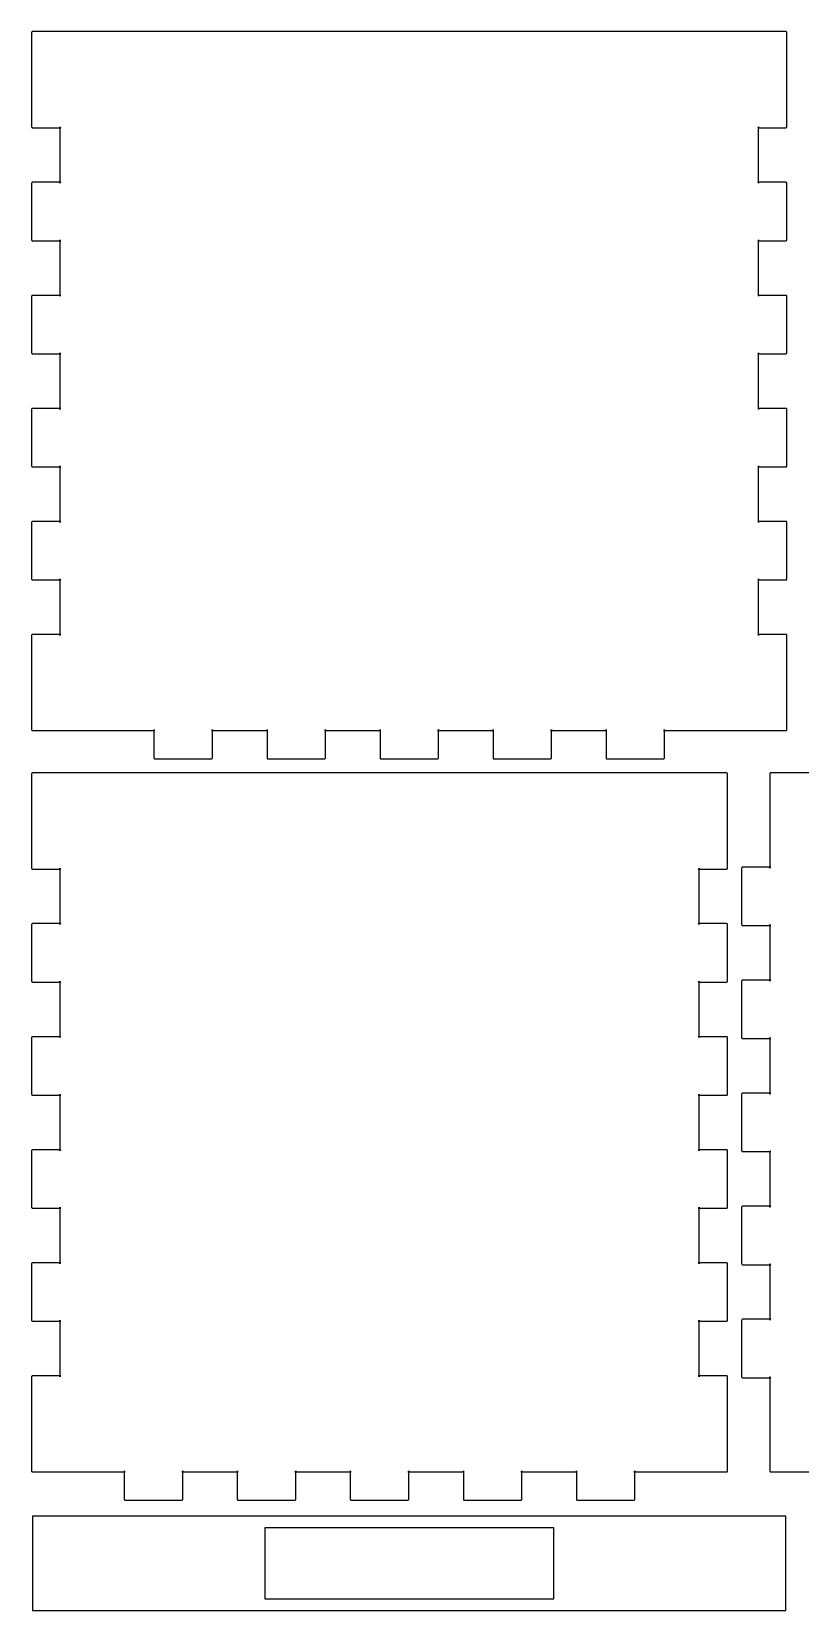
# Model space of a CAD drawing. Extents: x 1 to 406, y -9689 to -9382.
# Drawn here: x 0.7 to 82.4, y -9689.1 to -9521.5 of the extents above; entities that cross this region are included whole.
import ezdxf

# ---------------------------------------------------------------- set-up
doc = ezdxf.new("R2010")
doc.units = 0
doc.layers.get('0').update_dxf_attribs({"linetype": 'CONTINUOUS'})

msp = doc.modelspace()

# ---------------------------------------------------------------- linework, layer by layer
at = {"color": 7}
for points in [[(0.749999, -9521.6484), (0.749999, -9521.6484), (0.749999, -9531.6484)], [(80.851562, -9521.5469), (77.851562, -9521.5469), (3.851562, -9521.5469), (0.851562, -9521.5469)], [(80.953124, -9531.6484), (80.953124, -9521.6484)], [(0.851562, -9531.75), (3.851562, -9531.75)], [(3.749999, -9531.6484), (3.749999, -9537.6484)], [(77.851562, -9531.75), (80.851562, -9531.75)], [(77.953124, -9537.6484), (77.953124, -9531.6484)], [(0.749999, -9537.6484), (0.749999, -9543.6484)], [(3.851562, -9537.5469), (0.851562, -9537.5469)], [(80.851562, -9537.5469), (77.851562, -9537.5469)], [(80.953124, -9543.6484), (80.953124, -9537.6484)], [(0.851562, -9543.75), (3.851562, -9543.75)], [(3.749999, -9543.6484), (3.749999, -9549.6484)], [(77.851562, -9543.75), (80.851562, -9543.75)], [(77.953124, -9549.6484), (77.953124, -9543.6484)], [(0.749999, -9549.6484), (0.749999, -9555.6484)], [(3.851562, -9549.5469), (0.851562, -9549.5469)], [(80.851562, -9549.5469), (77.851562, -9549.5469)], [(80.953124, -9555.6484), (80.953124, -9549.6484)], [(0.851562, -9555.75), (3.851562, -9555.75)], [(3.749999, -9555.6484), (3.749999, -9561.6484)], [(77.851562, -9555.75), (80.851562, -9555.75)], [(77.953124, -9561.6484), (77.953124, -9555.6484)], [(0.749999, -9561.6484), (0.749999, -9567.6484)], [(3.851562, -9561.5469), (0.851562, -9561.5469)], [(80.851562, -9561.5469), (77.851562, -9561.5469)], [(80.953124, -9567.6484), (80.953124, -9561.6484)], [(0.851562, -9567.75), (3.851562, -9567.75)], [(3.749999, -9567.6484), (3.749999, -9573.6484)], [(77.851562, -9567.75), (80.851562, -9567.75)], [(77.953124, -9573.6484), (77.953124, -9567.6484)], [(0.749999, -9573.6484), (0.749999, -9579.6484)], [(3.851562, -9573.5469), (0.851562, -9573.5469)], [(80.851562, -9573.5469), (77.851562, -9573.5469)], [(80.953124, -9579.6484), (80.953124, -9573.6484)], [(0.851562, -9579.75), (3.851562, -9579.75)], [(3.749999, -9579.6484), (3.749999, -9585.6484)], [(77.851562, -9579.75), (80.851562, -9579.75)], [(77.953124, -9585.6484), (77.953124, -9579.6484)], [(0.749999, -9585.6484), (0.75, -9595.6484)], [(3.851562, -9585.5469), (0.851562, -9585.5469)], [(80.851562, -9585.5469), (77.851562, -9585.5469)], [(80.953124, -9595.6484), (80.953124, -9595.6484), (80.953124, -9585.6484)], [(0.851562, -9595.75), (3.851562, -9595.75)], [(3.851562, -9595.75), (13.851562, -9595.75)], [(13.75, -9595.6484), (13.75, -9598.6484)], [(19.851562, -9595.75), (25.851562, -9595.75)], [(19.953124, -9598.6484), (19.953124, -9595.6484)], [(25.75, -9595.6484), (25.75, -9598.6484)], [(31.851562, -9595.75), (37.851562, -9595.75)], [(31.953124, -9598.6484), (31.953124, -9595.6484)], [(37.75, -9595.6484), (37.75, -9598.6484)], [(43.851562, -9595.75), (49.851562, -9595.75)], [(43.953125, -9598.6484), (43.953124, -9595.6484)], [(49.75, -9595.6484), (49.75, -9598.6484)], [(55.851562, -9595.75), (61.851562, -9595.75)], [(55.953125, -9598.6484), (55.953124, -9595.6484)], [(61.75, -9595.6484), (61.75, -9598.6484)], [(67.851562, -9595.75), (77.851562, -9595.75), (80.851562, -9595.75)], [(67.953124, -9598.6484), (67.953124, -9595.6484)], [(13.851562, -9598.75), (19.851562, -9598.75)], [(25.851562, -9598.75), (31.851562, -9598.75)], [(37.851562, -9598.75), (43.851562, -9598.75)], [(49.851562, -9598.75), (55.851562, -9598.75)], [(61.851562, -9598.75), (67.851562, -9598.75)], [(0.749999, -9600.3476), (0.749999, -9600.3476), (0.749999, -9610.3476)], [(74.550781, -9600.2461), (71.550781, -9600.2461), (3.851562, -9600.2461), (0.851562, -9600.2461)], [(74.652343, -9610.3476), (74.652343, -9600.3476)], [(79.152343, -9600.3476), (79.152343, -9600.3476), (79.152343, -9610.3476)], [(186.95313, -9600.2461), (186.95313, -9600.2461), (79.253906, -9600.2461)], [(79.253906, -9610.2461), (76.253906, -9610.2461)], [(0.851562, -9610.4492), (3.851562, -9610.4492)], [(3.749999, -9610.3476), (3.749999, -9616.3476)], [(71.550781, -9610.4492), (74.550781, -9610.4492)], [(71.652343, -9616.3476), (71.652343, -9610.3476)], [(76.152343, -9610.3476), (76.152343, -9616.3476)], [(0.749999, -9616.3476), (0.749999, -9622.3476)], [(3.851562, -9616.2461), (0.851562, -9616.2461)], [(74.550781, -9616.2461), (71.550781, -9616.2461)], [(74.652343, -9622.3476), (74.652343, -9616.3476)], [(76.253906, -9616.4492), (79.253906, -9616.4492)], [(79.152343, -9616.3476), (79.152343, -9622.3476)], [(0.851562, -9622.4492), (3.851562, -9622.4492)], [(3.749999, -9622.3476), (3.749999, -9628.3476)], [(71.550781, -9622.4492), (74.550781, -9622.4492)], [(71.652343, -9628.3476), (71.652343, -9622.3476)], [(76.152343, -9622.3476), (76.152343, -9628.3476)], [(79.253906, -9622.2461), (76.253906, -9622.2461)], [(0.749999, -9628.3476), (0.749999, -9634.3476)], [(3.851562, -9628.2461), (0.851562, -9628.2461)], [(74.550781, -9628.2461), (71.550781, -9628.2461)], [(74.652343, -9634.3476), (74.652343, -9628.3476)], [(76.253906, -9628.4492), (79.253906, -9628.4492)], [(79.152343, -9628.3476), (79.152343, -9634.3476)], [(0.851562, -9634.4492), (3.851562, -9634.4492)], [(3.749999, -9634.3476), (3.749999, -9640.3476)], [(71.550781, -9634.4492), (74.550781, -9634.4492)], [(71.652343, -9640.3476), (71.652343, -9634.3476)], [(76.152343, -9634.3476), (76.152343, -9640.3476)], [(79.253906, -9634.2461), (76.253906, -9634.2461)], [(0.749999, -9640.3476), (0.749999, -9646.3476)], [(3.851562, -9640.2461), (0.851562, -9640.2461)], [(74.550781, -9640.2461), (71.550781, -9640.2461)], [(74.652343, -9646.3476), (74.652343, -9640.3476)], [(79.152343, -9640.3476), (79.152344, -9646.3476)], [(76.253906, -9640.4492), (79.253906, -9640.4492)], [(0.851562, -9646.4492), (3.851562, -9646.4492)], [(3.749999, -9646.3476), (3.749999, -9652.3476)], [(71.550781, -9646.4492), (74.550781, -9646.4492)], [(71.652343, -9652.3476), (71.652343, -9646.3476)], [(76.152344, -9646.3476), (76.152344, -9652.3476)], [(79.253906, -9646.2461), (76.253906, -9646.2461)], [(0.749999, -9652.3476), (0.749999, -9658.3476)], [(3.851562, -9652.2461), (0.851562, -9652.2461)], [(74.550781, -9652.2461), (71.550781, -9652.2461)], [(74.652343, -9658.3476), (74.652343, -9652.3476)], [(76.253906, -9652.4492), (79.253906, -9652.4492)], [(79.152344, -9652.3476), (79.152344, -9658.3476)], [(0.851562, -9658.4492), (3.851562, -9658.4492)], [(3.749999, -9658.3476), (3.749999, -9664.3476)], [(71.550781, -9658.4492), (74.550781, -9658.4492)], [(71.652343, -9664.3476), (71.652343, -9658.3476)], [(76.152344, -9658.3476), (76.152344, -9664.3476)], [(79.253906, -9658.2461), (76.253906, -9658.2461)], [(0.749999, -9664.3476), (0.75, -9674.3476)], [(3.851562, -9664.2461), (0.851562, -9664.2461)], [(74.550781, -9664.2461), (71.550781, -9664.2461)], [(74.652343, -9674.3476), (74.652343, -9674.3476), (74.652343, -9664.3476)], [(76.253906, -9664.4492), (79.253906, -9664.4492)], [(79.152344, -9664.3476), (79.152344, -9674.3476)], [(0.851562, -9674.4492), (3.851562, -9674.4492)], [(3.851562, -9674.4492), (10.699218, -9674.4492)], [(10.597656, -9674.3476), (10.597656, -9677.3476)], [(16.699218, -9674.4492), (22.699218, -9674.4492)], [(16.800781, -9677.3476), (16.800781, -9674.3476)], [(22.597656, -9674.3476), (22.597656, -9677.3476)], [(28.699218, -9674.4492), (34.699218, -9674.4492)], [(28.800781, -9677.3476), (28.800781, -9674.3476)], [(34.597656, -9674.3476), (34.597656, -9677.3476)], [(40.699218, -9674.4492), (46.699218, -9674.4492)], [(40.800781, -9677.3476), (40.800781, -9674.3476)], [(46.597656, -9674.3476), (46.597656, -9677.3476)], [(52.699218, -9674.4492), (58.699218, -9674.4492)], [(52.800781, -9677.3476), (52.800781, -9674.3476)], [(58.597656, -9674.3476), (58.597656, -9677.3476)], [(64.699218, -9674.4492), (71.550781, -9674.4492), (74.550781, -9674.4492)], [(64.800781, -9677.3476), (64.800781, -9674.3476)], [(79.25, -9674.4492), (88.101562, -9674.4492)], [(10.699218, -9677.4492), (16.699218, -9677.4492)], [(22.699218, -9677.4492), (28.699218, -9677.4492)], [(34.699218, -9677.4492), (40.699218, -9677.4492)], [(46.699218, -9677.4492), (52.699218, -9677.4492)], [(58.699218, -9677.4492), (64.699218, -9677.4492)]]:
    msp.add_lwpolyline(points, dxfattribs=at)
for points in [[(79.253906, -9674.4492)], [(0.851563, -9689.1485), (80.851563, -9689.1485), (80.851563, -9679.1485), (0.851563, -9679.1485)]]:
    msp.add_lwpolyline(points, close=True, dxfattribs=at)
at = {"color": 1}
msp.add_lwpolyline([(25.507813, -9687.9297), (56.191406, -9687.9297), (56.191406, -9680.3672), (25.507813, -9680.3672)], close=True, dxfattribs=at)
at = {"color": 7}
for points, knots in [([(0.851562, -9521.5469), (0.834022, -9521.54956), (0.799278, -9521.554829), (0.758229, -9521.594722), (0.752791, -9521.630188), (0.749999, -9521.6484)], [0, 0, 0, 0, 0.052358, 0.103711, 0.157913, 0.157913, 0.157913, 0.157913]), ([(80.953124, -9521.6484), (80.950481, -9521.630811), (80.945256, -9521.596031), (80.905255, -9521.555027), (80.86979, -9521.549659), (80.851562, -9521.5469)], [0, 0, 0, 0, 0.052475, 0.103763, 0.157998, 0.157998, 0.157998, 0.157998]), ([(0.749999, -9531.6484), (0.752643, -9531.665996), (0.757872, -9531.700793), (0.797853, -9531.741848), (0.833332, -9531.747233), (0.851562, -9531.75)], [0, 0, 0, 0, 0.0525, 0.103823, 0.158065, 0.158065, 0.158065, 0.158065]), ([(3.851562, -9531.75), (3.834021, -9531.74734), (3.799269, -9531.742069), (3.758218, -9531.702132), (3.752788, -9531.666635), (3.749999, -9531.6484)], [0, 0, 0, 0, 0.052359, 0.10373, 0.158, 0.158, 0.158, 0.158]), ([(77.953124, -9531.6484), (77.95048, -9531.665996), (77.945251, -9531.700793), (77.90527, -9531.741848), (77.869792, -9531.747233), (77.851562, -9531.75)], [0, 0, 0, 0, 0.052501, 0.103823, 0.158064, 0.158064, 0.158064, 0.158064]), ([(80.851562, -9531.75), (80.869104, -9531.74734), (80.903856, -9531.74207), (80.944906, -9531.702132), (80.950335, -9531.666635), (80.953124, -9531.6484)], [0, 0, 0, 0, 0.05236, 0.10373, 0.158, 0.158, 0.158, 0.158]), ([(0.851562, -9537.5469), (0.834022, -9537.54956), (0.799278, -9537.554829), (0.758229, -9537.594722), (0.752791, -9537.630188), (0.749999, -9537.6484)], [0, 0, 0, 0, 0.052358, 0.103711, 0.157913, 0.157913, 0.157913, 0.157913]), ([(3.749999, -9537.6484), (3.752642, -9537.630811), (3.757867, -9537.596031), (3.797869, -9537.555026), (3.833334, -9537.549659), (3.851562, -9537.5469)], [0, 0, 0, 0, 0.052475, 0.103763, 0.157999, 0.157999, 0.157999, 0.157999]), ([(77.851562, -9537.5469), (77.869103, -9537.54956), (77.903847, -9537.554829), (77.944894, -9537.594723), (77.950332, -9537.630189), (77.953124, -9537.6484)], [0, 0, 0, 0, 0.052359, 0.103711, 0.157913, 0.157913, 0.157913, 0.157913]), ([(80.953124, -9537.6484), (80.950481, -9537.630811), (80.945256, -9537.596031), (80.905255, -9537.555027), (80.86979, -9537.549659), (80.851562, -9537.5469)], [0, 0, 0, 0, 0.052475, 0.103763, 0.157998, 0.157998, 0.157998, 0.157998]), ([(0.749999, -9543.6484), (0.752643, -9543.665996), (0.757872, -9543.700793), (0.797853, -9543.741848), (0.833332, -9543.747233), (0.851562, -9543.75)], [0, 0, 0, 0, 0.0525, 0.103823, 0.158065, 0.158065, 0.158065, 0.158065]), ([(3.851562, -9543.75), (3.834021, -9543.74734), (3.799269, -9543.742069), (3.758218, -9543.702132), (3.752788, -9543.666636), (3.749999, -9543.6484)], [0, 0, 0, 0, 0.052359, 0.10373, 0.158, 0.158, 0.158, 0.158]), ([(77.953124, -9543.6484), (77.95048, -9543.665996), (77.945251, -9543.700793), (77.90527, -9543.741848), (77.869792, -9543.747233), (77.851562, -9543.75)], [0, 0, 0, 0, 0.052501, 0.103823, 0.158064, 0.158064, 0.158064, 0.158064]), ([(80.851562, -9543.75), (80.869104, -9543.74734), (80.903856, -9543.74207), (80.944906, -9543.702132), (80.950335, -9543.666635), (80.953124, -9543.6484)], [0, 0, 0, 0, 0.05236, 0.10373, 0.158, 0.158, 0.158, 0.158]), ([(0.851562, -9549.5469), (0.834022, -9549.54956), (0.799278, -9549.554829), (0.758229, -9549.594722), (0.752791, -9549.630188), (0.749999, -9549.6484)], [0, 0, 0, 0, 0.052358, 0.103711, 0.157913, 0.157913, 0.157913, 0.157913]), ([(3.749999, -9549.6484), (3.752642, -9549.630811), (3.757867, -9549.596031), (3.797869, -9549.555026), (3.833334, -9549.549659), (3.851562, -9549.5469)], [0, 0, 0, 0, 0.052475, 0.103763, 0.157999, 0.157999, 0.157999, 0.157999]), ([(77.851562, -9549.5469), (77.869103, -9549.54956), (77.903847, -9549.554829), (77.944894, -9549.594723), (77.950332, -9549.630189), (77.953124, -9549.6484)], [0, 0, 0, 0, 0.052359, 0.103711, 0.157913, 0.157913, 0.157913, 0.157913]), ([(80.953124, -9549.6484), (80.950481, -9549.630811), (80.945256, -9549.596031), (80.905255, -9549.555027), (80.86979, -9549.549659), (80.851562, -9549.5469)], [0, 0, 0, 0, 0.052475, 0.103763, 0.157998, 0.157998, 0.157998, 0.157998]), ([(0.749999, -9555.6484), (0.752643, -9555.665996), (0.757872, -9555.700793), (0.797853, -9555.741848), (0.833332, -9555.747233), (0.851562, -9555.75)], [0, 0, 0, 0, 0.0525, 0.103823, 0.158065, 0.158065, 0.158065, 0.158065]), ([(3.851562, -9555.75), (3.834021, -9555.74734), (3.799269, -9555.742069), (3.758218, -9555.702132), (3.752788, -9555.666636), (3.749999, -9555.6484)], [0, 0, 0, 0, 0.052359, 0.10373, 0.158, 0.158, 0.158, 0.158]), ([(77.953124, -9555.6484), (77.95048, -9555.665996), (77.945251, -9555.700793), (77.90527, -9555.741848), (77.869792, -9555.747233), (77.851562, -9555.75)], [0, 0, 0, 0, 0.052501, 0.103823, 0.158064, 0.158064, 0.158064, 0.158064]), ([(80.851562, -9555.75), (80.869104, -9555.74734), (80.903856, -9555.74207), (80.944906, -9555.702132), (80.950335, -9555.666635), (80.953124, -9555.6484)], [0, 0, 0, 0, 0.05236, 0.10373, 0.158, 0.158, 0.158, 0.158]), ([(0.851562, -9561.5469), (0.834022, -9561.54956), (0.799278, -9561.554829), (0.758229, -9561.594722), (0.752791, -9561.630188), (0.749999, -9561.6484)], [0, 0, 0, 0, 0.052358, 0.103711, 0.157913, 0.157913, 0.157913, 0.157913]), ([(3.749999, -9561.6484), (3.752642, -9561.630811), (3.757867, -9561.596031), (3.797869, -9561.555026), (3.833334, -9561.549659), (3.851562, -9561.5469)], [0, 0, 0, 0, 0.052475, 0.103763, 0.157999, 0.157999, 0.157999, 0.157999]), ([(77.851562, -9561.5469), (77.869103, -9561.54956), (77.903847, -9561.554829), (77.944894, -9561.594723), (77.950332, -9561.630189), (77.953124, -9561.6484)], [0, 0, 0, 0, 0.052359, 0.103711, 0.157913, 0.157913, 0.157913, 0.157913]), ([(80.953124, -9561.6484), (80.950481, -9561.630811), (80.945256, -9561.596031), (80.905255, -9561.555027), (80.86979, -9561.549659), (80.851562, -9561.5469)], [0, 0, 0, 0, 0.052475, 0.103763, 0.157998, 0.157998, 0.157998, 0.157998]), ([(0.749999, -9567.6484), (0.752643, -9567.665996), (0.757872, -9567.700793), (0.797853, -9567.741848), (0.833332, -9567.747233), (0.851562, -9567.75)], [0, 0, 0, 0, 0.0525, 0.103823, 0.158065, 0.158065, 0.158065, 0.158065]), ([(3.851562, -9567.75), (3.834021, -9567.74734), (3.799269, -9567.742069), (3.758218, -9567.702132), (3.752788, -9567.666636), (3.749999, -9567.6484)], [0, 0, 0, 0, 0.052359, 0.10373, 0.158, 0.158, 0.158, 0.158]), ([(77.953124, -9567.6484), (77.95048, -9567.665996), (77.945251, -9567.700793), (77.90527, -9567.741848), (77.869792, -9567.747233), (77.851562, -9567.75)], [0, 0, 0, 0, 0.052501, 0.103823, 0.158064, 0.158064, 0.158064, 0.158064]), ([(80.851562, -9567.75), (80.869104, -9567.74734), (80.903856, -9567.74207), (80.944906, -9567.702132), (80.950335, -9567.666635), (80.953124, -9567.6484)], [0, 0, 0, 0, 0.05236, 0.10373, 0.158, 0.158, 0.158, 0.158]), ([(0.851562, -9573.5469), (0.834022, -9573.54956), (0.799278, -9573.554829), (0.758229, -9573.594722), (0.752791, -9573.630188), (0.749999, -9573.6484)], [0, 0, 0, 0, 0.052358, 0.103711, 0.157913, 0.157913, 0.157913, 0.157913]), ([(3.749999, -9573.6484), (3.752642, -9573.630811), (3.757867, -9573.596031), (3.797869, -9573.555026), (3.833334, -9573.549659), (3.851562, -9573.5469)], [0, 0, 0, 0, 0.052475, 0.103763, 0.157999, 0.157999, 0.157999, 0.157999]), ([(77.851562, -9573.5469), (77.869103, -9573.54956), (77.903847, -9573.554829), (77.944894, -9573.594723), (77.950332, -9573.630189), (77.953124, -9573.6484)], [0, 0, 0, 0, 0.052359, 0.103711, 0.157913, 0.157913, 0.157913, 0.157913]), ([(80.953124, -9573.6484), (80.950481, -9573.630811), (80.945256, -9573.596031), (80.905255, -9573.555027), (80.86979, -9573.549659), (80.851562, -9573.5469)], [0, 0, 0, 0, 0.052475, 0.103763, 0.157998, 0.157998, 0.157998, 0.157998]), ([(0.749999, -9579.6484), (0.752643, -9579.665996), (0.757872, -9579.700793), (0.797853, -9579.741848), (0.833332, -9579.747233), (0.851562, -9579.75)], [0, 0, 0, 0, 0.0525, 0.103823, 0.158065, 0.158065, 0.158065, 0.158065]), ([(3.851562, -9579.75), (3.834021, -9579.74734), (3.799269, -9579.742069), (3.758218, -9579.702132), (3.752788, -9579.666636), (3.749999, -9579.6484)], [0, 0, 0, 0, 0.052359, 0.10373, 0.158, 0.158, 0.158, 0.158]), ([(77.953124, -9579.6484), (77.95048, -9579.665996), (77.945251, -9579.700793), (77.90527, -9579.741848), (77.869792, -9579.747233), (77.851562, -9579.75)], [0, 0, 0, 0, 0.052501, 0.103823, 0.158064, 0.158064, 0.158064, 0.158064]), ([(80.851562, -9579.75), (80.869104, -9579.74734), (80.903856, -9579.74207), (80.944906, -9579.702132), (80.950335, -9579.666635), (80.953124, -9579.6484)], [0, 0, 0, 0, 0.05236, 0.10373, 0.158, 0.158, 0.158, 0.158]), ([(0.851562, -9585.5469), (0.834022, -9585.54956), (0.799278, -9585.554829), (0.758229, -9585.594722), (0.752791, -9585.630188), (0.749999, -9585.6484)], [0, 0, 0, 0, 0.052358, 0.103711, 0.157913, 0.157913, 0.157913, 0.157913]), ([(3.749999, -9585.6484), (3.752642, -9585.630811), (3.757867, -9585.596031), (3.797869, -9585.555026), (3.833334, -9585.549659), (3.851562, -9585.5469)], [0, 0, 0, 0, 0.052475, 0.103763, 0.157999, 0.157999, 0.157999, 0.157999]), ([(77.851562, -9585.5469), (77.869103, -9585.54956), (77.903847, -9585.554829), (77.944894, -9585.594723), (77.950332, -9585.630189), (77.953124, -9585.6484)], [0, 0, 0, 0, 0.052359, 0.103711, 0.157913, 0.157913, 0.157913, 0.157913]), ([(80.953124, -9585.6484), (80.950481, -9585.630811), (80.945256, -9585.596031), (80.905255, -9585.555027), (80.86979, -9585.549659), (80.851562, -9585.5469)], [0, 0, 0, 0, 0.052475, 0.103763, 0.157998, 0.157998, 0.157998, 0.157998]), ([(0.75, -9595.6484), (0.752644, -9595.665996), (0.757873, -9595.700793), (0.797853, -9595.741848), (0.833332, -9595.747233), (0.851562, -9595.75)], [0, 0, 0, 0, 0.0525, 0.103822, 0.158065, 0.158065, 0.158065, 0.158065]), ([(13.851562, -9595.75), (13.83402, -9595.74734), (13.799268, -9595.74207), (13.758218, -9595.702132), (13.752789, -9595.666635), (13.75, -9595.6484)], [0, 0, 0, 0, 0.05236, 0.10373, 0.158, 0.158, 0.158, 0.158]), ([(19.953124, -9595.6484), (19.95048, -9595.665996), (19.945251, -9595.700793), (19.90527, -9595.741848), (19.869792, -9595.747233), (19.851562, -9595.75)], [0, 0, 0, 0, 0.052501, 0.103823, 0.158064, 0.158064, 0.158064, 0.158064]), ([(25.851562, -9595.75), (25.83402, -9595.74734), (25.799268, -9595.74207), (25.758218, -9595.702132), (25.752789, -9595.666635), (25.75, -9595.6484)], [0, 0, 0, 0, 0.05236, 0.10373, 0.158, 0.158, 0.158, 0.158]), ([(31.953124, -9595.6484), (31.95048, -9595.665996), (31.945251, -9595.700793), (31.90527, -9595.741848), (31.869792, -9595.747233), (31.851562, -9595.75)], [0, 0, 0, 0, 0.052501, 0.103823, 0.158064, 0.158064, 0.158064, 0.158064]), ([(37.851562, -9595.75), (37.83402, -9595.74734), (37.799268, -9595.74207), (37.758218, -9595.702132), (37.752789, -9595.666635), (37.75, -9595.6484)], [0, 0, 0, 0, 0.05236, 0.10373, 0.158, 0.158, 0.158, 0.158]), ([(43.953124, -9595.6484), (43.95048, -9595.665996), (43.945251, -9595.700793), (43.90527, -9595.741848), (43.869792, -9595.747233), (43.851562, -9595.75)], [0, 0, 0, 0, 0.052501, 0.103823, 0.158064, 0.158064, 0.158064, 0.158064]), ([(49.851562, -9595.75), (49.83402, -9595.74734), (49.799268, -9595.74207), (49.758218, -9595.702132), (49.752789, -9595.666635), (49.75, -9595.6484)], [0, 0, 0, 0, 0.05236, 0.10373, 0.158, 0.158, 0.158, 0.158]), ([(55.953124, -9595.6484), (55.95048, -9595.665996), (55.945251, -9595.700793), (55.90527, -9595.741848), (55.869792, -9595.747233), (55.851562, -9595.75)], [0, 0, 0, 0, 0.052501, 0.103823, 0.158064, 0.158064, 0.158064, 0.158064]), ([(61.851562, -9595.75), (61.83402, -9595.74734), (61.799268, -9595.74207), (61.758218, -9595.702132), (61.752789, -9595.666635), (61.75, -9595.6484)], [0, 0, 0, 0, 0.05236, 0.10373, 0.158, 0.158, 0.158, 0.158]), ([(67.953124, -9595.6484), (67.95048, -9595.665996), (67.945251, -9595.700793), (67.90527, -9595.741848), (67.869792, -9595.747233), (67.851562, -9595.75)], [0, 0, 0, 0, 0.052501, 0.103823, 0.158064, 0.158064, 0.158064, 0.158064]), ([(80.851562, -9595.75), (80.869104, -9595.74734), (80.903856, -9595.74207), (80.944906, -9595.702132), (80.950335, -9595.666635), (80.953124, -9595.6484)], [0, 0, 0, 0, 0.05236, 0.10373, 0.158, 0.158, 0.158, 0.158]), ([(13.75, -9598.6484), (13.752644, -9598.665996), (13.757873, -9598.700793), (13.797854, -9598.741848), (13.833332, -9598.747233), (13.851562, -9598.75)], [0, 0, 0, 0, 0.052501, 0.103823, 0.158064, 0.158064, 0.158064, 0.158064]), ([(19.851562, -9598.75), (19.869104, -9598.74734), (19.903856, -9598.74207), (19.944906, -9598.702132), (19.950335, -9598.666635), (19.953124, -9598.6484)], [0, 0, 0, 0, 0.05236, 0.10373, 0.158, 0.158, 0.158, 0.158]), ([(25.75, -9598.6484), (25.752644, -9598.665996), (25.757873, -9598.700793), (25.797854, -9598.741848), (25.833332, -9598.747233), (25.851562, -9598.75)], [0, 0, 0, 0, 0.052501, 0.103823, 0.158064, 0.158064, 0.158064, 0.158064]), ([(31.851562, -9598.75), (31.869104, -9598.74734), (31.903856, -9598.74207), (31.944906, -9598.702132), (31.950335, -9598.666635), (31.953124, -9598.6484)], [0, 0, 0, 0, 0.05236, 0.10373, 0.158, 0.158, 0.158, 0.158]), ([(37.75, -9598.6484), (37.752644, -9598.665996), (37.757873, -9598.700793), (37.797854, -9598.741848), (37.833332, -9598.747233), (37.851562, -9598.75)], [0, 0, 0, 0, 0.052501, 0.103823, 0.158064, 0.158064, 0.158064, 0.158064]), ([(43.851562, -9598.75), (43.869104, -9598.74734), (43.903856, -9598.74207), (43.944907, -9598.702132), (43.950336, -9598.666635), (43.953125, -9598.6484)], [0, 0, 0, 0, 0.05236, 0.10373, 0.158, 0.158, 0.158, 0.158]), ([(49.75, -9598.6484), (49.752644, -9598.665996), (49.757873, -9598.700793), (49.797854, -9598.741848), (49.833332, -9598.747233), (49.851562, -9598.75)], [0, 0, 0, 0, 0.052501, 0.103823, 0.158064, 0.158064, 0.158064, 0.158064]), ([(55.851562, -9598.75), (55.869104, -9598.74734), (55.903856, -9598.74207), (55.944907, -9598.702132), (55.950336, -9598.666635), (55.953125, -9598.6484)], [0, 0, 0, 0, 0.05236, 0.10373, 0.158, 0.158, 0.158, 0.158]), ([(61.75, -9598.6484), (61.752644, -9598.665996), (61.757873, -9598.700793), (61.797854, -9598.741848), (61.833332, -9598.747233), (61.851562, -9598.75)], [0, 0, 0, 0, 0.052501, 0.103823, 0.158064, 0.158064, 0.158064, 0.158064]), ([(67.851562, -9598.75), (67.869104, -9598.74734), (67.903856, -9598.74207), (67.944906, -9598.702132), (67.950335, -9598.666635), (67.953124, -9598.6484)], [0, 0, 0, 0, 0.05236, 0.10373, 0.158, 0.158, 0.158, 0.158]), ([(0.851562, -9600.2461), (0.834022, -9600.24876), (0.799278, -9600.254029), (0.758229, -9600.293922), (0.752791, -9600.329388), (0.749999, -9600.3476)], [0, 0, 0, 0, 0.052358, 0.103711, 0.157913, 0.157913, 0.157913, 0.157913]), ([(74.652343, -9600.3476), (74.6497, -9600.330011), (74.644475, -9600.295231), (74.604474, -9600.254227), (74.569009, -9600.248859), (74.550781, -9600.2461)], [0, 0, 0, 0, 0.052475, 0.103763, 0.157998, 0.157998, 0.157998, 0.157998]), ([(79.253906, -9600.2461), (79.236365, -9600.24876), (79.201621, -9600.254029), (79.160573, -9600.293923), (79.155135, -9600.329388), (79.152343, -9600.3476)], [0, 0, 0, 0, 0.052359, 0.103711, 0.157913, 0.157913, 0.157913, 0.157913]), ([(76.253906, -9610.2461), (76.236365, -9610.24876), (76.201621, -9610.254029), (76.160573, -9610.293923), (76.155135, -9610.329388), (76.152343, -9610.3476)], [0, 0, 0, 0, 0.052359, 0.103711, 0.157913, 0.157913, 0.157913, 0.157913]), ([(79.152343, -9610.3476), (79.154986, -9610.330011), (79.160211, -9610.295231), (79.200213, -9610.254227), (79.235678, -9610.248859), (79.253906, -9610.2461)], [0, 0, 0, 0, 0.052475, 0.103763, 0.157999, 0.157999, 0.157999, 0.157999]), ([(0.749999, -9610.3476), (0.752643, -9610.365196), (0.757872, -9610.399993), (0.797853, -9610.441048), (0.833332, -9610.446433), (0.851562, -9610.4492)], [0, 0, 0, 0, 0.0525, 0.103823, 0.158065, 0.158065, 0.158065, 0.158065]), ([(3.851562, -9610.4492), (3.834021, -9610.44654), (3.799269, -9610.441269), (3.758218, -9610.401332), (3.752788, -9610.365836), (3.749999, -9610.3476)], [0, 0, 0, 0, 0.052359, 0.10373, 0.158, 0.158, 0.158, 0.158]), ([(71.652343, -9610.3476), (71.649699, -9610.365196), (71.64447, -9610.399993), (71.604489, -9610.441048), (71.569011, -9610.446433), (71.550781, -9610.4492)], [0, 0, 0, 0, 0.052501, 0.103823, 0.158064, 0.158064, 0.158064, 0.158064]), ([(74.550781, -9610.4492), (74.568323, -9610.44654), (74.603075, -9610.44127), (74.644125, -9610.401332), (74.649554, -9610.365835), (74.652343, -9610.3476)], [0, 0, 0, 0, 0.05236, 0.10373, 0.158, 0.158, 0.158, 0.158]), ([(0.851562, -9616.2461), (0.834022, -9616.24876), (0.799278, -9616.254029), (0.758229, -9616.293922), (0.752791, -9616.329388), (0.749999, -9616.3476)], [0, 0, 0, 0, 0.052358, 0.103711, 0.157913, 0.157913, 0.157913, 0.157913]), ([(3.749999, -9616.3476), (3.752642, -9616.330011), (3.757867, -9616.295231), (3.797869, -9616.254226), (3.833334, -9616.248859), (3.851562, -9616.2461)], [0, 0, 0, 0, 0.052475, 0.103763, 0.157999, 0.157999, 0.157999, 0.157999]), ([(71.550781, -9616.2461), (71.568322, -9616.24876), (71.603066, -9616.254029), (71.644113, -9616.293923), (71.649551, -9616.329389), (71.652343, -9616.3476)], [0, 0, 0, 0, 0.052359, 0.103711, 0.157913, 0.157913, 0.157913, 0.157913]), ([(74.652343, -9616.3476), (74.6497, -9616.330011), (74.644475, -9616.295231), (74.604474, -9616.254227), (74.569009, -9616.248859), (74.550781, -9616.2461)], [0, 0, 0, 0, 0.052475, 0.103763, 0.157998, 0.157998, 0.157998, 0.157998]), ([(76.152343, -9616.3476), (76.154987, -9616.365196), (76.160216, -9616.399993), (76.200198, -9616.441048), (76.235676, -9616.446433), (76.253906, -9616.4492)], [0, 0, 0, 0, 0.052501, 0.103823, 0.158065, 0.158065, 0.158065, 0.158065]), ([(79.253906, -9616.4492), (79.236364, -9616.44654), (79.201612, -9616.44127), (79.160561, -9616.401332), (79.155132, -9616.365835), (79.152343, -9616.3476)], [0, 0, 0, 0, 0.05236, 0.10373, 0.158, 0.158, 0.158, 0.158]), ([(0.749999, -9622.3476), (0.752643, -9622.365196), (0.757872, -9622.399993), (0.797853, -9622.441048), (0.833332, -9622.446433), (0.851562, -9622.4492)], [0, 0, 0, 0, 0.0525, 0.103823, 0.158065, 0.158065, 0.158065, 0.158065]), ([(3.851562, -9622.4492), (3.834021, -9622.44654), (3.799269, -9622.441269), (3.758218, -9622.401332), (3.752788, -9622.365836), (3.749999, -9622.3476)], [0, 0, 0, 0, 0.052359, 0.10373, 0.158, 0.158, 0.158, 0.158]), ([(71.652343, -9622.3476), (71.649699, -9622.365196), (71.64447, -9622.399993), (71.604489, -9622.441048), (71.569011, -9622.446433), (71.550781, -9622.4492)], [0, 0, 0, 0, 0.052501, 0.103823, 0.158064, 0.158064, 0.158064, 0.158064]), ([(74.550781, -9622.4492), (74.568323, -9622.44654), (74.603075, -9622.44127), (74.644125, -9622.401332), (74.649554, -9622.365835), (74.652343, -9622.3476)], [0, 0, 0, 0, 0.05236, 0.10373, 0.158, 0.158, 0.158, 0.158]), ([(76.253906, -9622.2461), (76.236365, -9622.24876), (76.201621, -9622.254029), (76.160573, -9622.293923), (76.155135, -9622.329388), (76.152343, -9622.3476)], [0, 0, 0, 0, 0.052359, 0.103711, 0.157913, 0.157913, 0.157913, 0.157913]), ([(79.152343, -9622.3476), (79.154986, -9622.330011), (79.160211, -9622.295231), (79.200213, -9622.254227), (79.235678, -9622.248859), (79.253906, -9622.2461)], [0, 0, 0, 0, 0.052475, 0.103763, 0.157999, 0.157999, 0.157999, 0.157999]), ([(0.851562, -9628.2461), (0.834022, -9628.24876), (0.799278, -9628.254029), (0.758229, -9628.293922), (0.752791, -9628.329388), (0.749999, -9628.3476)], [0, 0, 0, 0, 0.052358, 0.103711, 0.157913, 0.157913, 0.157913, 0.157913]), ([(3.749999, -9628.3476), (3.752642, -9628.330011), (3.757867, -9628.295231), (3.797869, -9628.254226), (3.833334, -9628.248859), (3.851562, -9628.2461)], [0, 0, 0, 0, 0.052475, 0.103763, 0.157999, 0.157999, 0.157999, 0.157999]), ([(71.550781, -9628.2461), (71.568322, -9628.24876), (71.603066, -9628.254029), (71.644113, -9628.293923), (71.649551, -9628.329389), (71.652343, -9628.3476)], [0, 0, 0, 0, 0.052359, 0.103711, 0.157913, 0.157913, 0.157913, 0.157913]), ([(74.652343, -9628.3476), (74.6497, -9628.330011), (74.644475, -9628.295231), (74.604474, -9628.254227), (74.569009, -9628.248859), (74.550781, -9628.2461)], [0, 0, 0, 0, 0.052475, 0.103763, 0.157998, 0.157998, 0.157998, 0.157998]), ([(76.152343, -9628.3476), (76.154987, -9628.365196), (76.160216, -9628.399993), (76.200198, -9628.441048), (76.235676, -9628.446433), (76.253906, -9628.4492)], [0, 0, 0, 0, 0.052501, 0.103823, 0.158065, 0.158065, 0.158065, 0.158065]), ([(79.253906, -9628.4492), (79.236364, -9628.44654), (79.201612, -9628.44127), (79.160561, -9628.401332), (79.155132, -9628.365835), (79.152343, -9628.3476)], [0, 0, 0, 0, 0.05236, 0.10373, 0.158, 0.158, 0.158, 0.158]), ([(0.749999, -9634.3476), (0.752643, -9634.365196), (0.757872, -9634.399993), (0.797853, -9634.441048), (0.833332, -9634.446433), (0.851562, -9634.4492)], [0, 0, 0, 0, 0.0525, 0.103823, 0.158065, 0.158065, 0.158065, 0.158065]), ([(3.851562, -9634.4492), (3.834021, -9634.44654), (3.799269, -9634.441269), (3.758218, -9634.401332), (3.752788, -9634.365836), (3.749999, -9634.3476)], [0, 0, 0, 0, 0.052359, 0.10373, 0.158, 0.158, 0.158, 0.158]), ([(71.652343, -9634.3476), (71.649699, -9634.365196), (71.64447, -9634.399993), (71.604489, -9634.441048), (71.569011, -9634.446433), (71.550781, -9634.4492)], [0, 0, 0, 0, 0.052501, 0.103823, 0.158064, 0.158064, 0.158064, 0.158064]), ([(74.550781, -9634.4492), (74.568323, -9634.44654), (74.603075, -9634.44127), (74.644125, -9634.401332), (74.649554, -9634.365835), (74.652343, -9634.3476)], [0, 0, 0, 0, 0.05236, 0.10373, 0.158, 0.158, 0.158, 0.158]), ([(76.253906, -9634.2461), (76.236365, -9634.24876), (76.201621, -9634.254029), (76.160573, -9634.293923), (76.155135, -9634.329388), (76.152343, -9634.3476)], [0, 0, 0, 0, 0.052359, 0.103711, 0.157913, 0.157913, 0.157913, 0.157913]), ([(79.152343, -9634.3476), (79.154986, -9634.330011), (79.160211, -9634.295231), (79.200213, -9634.254227), (79.235678, -9634.248859), (79.253906, -9634.2461)], [0, 0, 0, 0, 0.052475, 0.103763, 0.157999, 0.157999, 0.157999, 0.157999]), ([(0.851562, -9640.2461), (0.834022, -9640.24876), (0.799278, -9640.254029), (0.758229, -9640.293922), (0.752791, -9640.329388), (0.749999, -9640.3476)], [0, 0, 0, 0, 0.052358, 0.103711, 0.157913, 0.157913, 0.157913, 0.157913]), ([(3.749999, -9640.3476), (3.752642, -9640.330011), (3.757867, -9640.295231), (3.797869, -9640.254226), (3.833334, -9640.248859), (3.851562, -9640.2461)], [0, 0, 0, 0, 0.052475, 0.103763, 0.157999, 0.157999, 0.157999, 0.157999]), ([(71.550781, -9640.2461), (71.568322, -9640.24876), (71.603066, -9640.254029), (71.644113, -9640.293923), (71.649551, -9640.329389), (71.652343, -9640.3476)], [0, 0, 0, 0, 0.052359, 0.103711, 0.157913, 0.157913, 0.157913, 0.157913]), ([(74.652343, -9640.3476), (74.6497, -9640.330011), (74.644475, -9640.295231), (74.604474, -9640.254227), (74.569009, -9640.248859), (74.550781, -9640.2461)], [0, 0, 0, 0, 0.052475, 0.103763, 0.157998, 0.157998, 0.157998, 0.157998]), ([(76.152343, -9640.3476), (76.154987, -9640.365196), (76.160216, -9640.399993), (76.200198, -9640.441048), (76.235676, -9640.446433), (76.253906, -9640.4492)], [0, 0, 0, 0, 0.052501, 0.103823, 0.158065, 0.158065, 0.158065, 0.158065]), ([(79.253906, -9640.4492), (79.236364, -9640.44654), (79.201612, -9640.44127), (79.160561, -9640.401332), (79.155132, -9640.365835), (79.152343, -9640.3476)], [0, 0, 0, 0, 0.05236, 0.10373, 0.158, 0.158, 0.158, 0.158]), ([(0.749999, -9646.3476), (0.752643, -9646.365196), (0.757872, -9646.399993), (0.797853, -9646.441048), (0.833332, -9646.446433), (0.851562, -9646.4492)], [0, 0, 0, 0, 0.0525, 0.103823, 0.158065, 0.158065, 0.158065, 0.158065]), ([(3.851562, -9646.4492), (3.834021, -9646.44654), (3.799269, -9646.441269), (3.758218, -9646.401332), (3.752788, -9646.365836), (3.749999, -9646.3476)], [0, 0, 0, 0, 0.052359, 0.10373, 0.158, 0.158, 0.158, 0.158]), ([(71.652343, -9646.3476), (71.649699, -9646.365196), (71.64447, -9646.399993), (71.604489, -9646.441048), (71.569011, -9646.446433), (71.550781, -9646.4492)], [0, 0, 0, 0, 0.052501, 0.103823, 0.158064, 0.158064, 0.158064, 0.158064]), ([(74.550781, -9646.4492), (74.568323, -9646.44654), (74.603075, -9646.44127), (74.644125, -9646.401332), (74.649554, -9646.365835), (74.652343, -9646.3476)], [0, 0, 0, 0, 0.05236, 0.10373, 0.158, 0.158, 0.158, 0.158]), ([(76.253906, -9646.2461), (76.236365, -9646.24876), (76.201621, -9646.254029), (76.160574, -9646.293923), (76.155136, -9646.329389), (76.152344, -9646.3476)], [0, 0, 0, 0, 0.052359, 0.103711, 0.157913, 0.157913, 0.157913, 0.157913]), ([(79.152344, -9646.3476), (79.154987, -9646.330011), (79.160212, -9646.295231), (79.200213, -9646.254227), (79.235678, -9646.248859), (79.253906, -9646.2461)], [0, 0, 0, 0, 0.052475, 0.103763, 0.157998, 0.157998, 0.157998, 0.157998]), ([(0.851562, -9652.2461), (0.834022, -9652.24876), (0.799278, -9652.254029), (0.758229, -9652.293922), (0.752791, -9652.329388), (0.749999, -9652.3476)], [0, 0, 0, 0, 0.052358, 0.103711, 0.157913, 0.157913, 0.157913, 0.157913]), ([(3.749999, -9652.3476), (3.752642, -9652.330011), (3.757867, -9652.295231), (3.797869, -9652.254226), (3.833334, -9652.248859), (3.851562, -9652.2461)], [0, 0, 0, 0, 0.052475, 0.103763, 0.157999, 0.157999, 0.157999, 0.157999]), ([(71.550781, -9652.2461), (71.568322, -9652.24876), (71.603066, -9652.254029), (71.644113, -9652.293923), (71.649551, -9652.329389), (71.652343, -9652.3476)], [0, 0, 0, 0, 0.052359, 0.103711, 0.157913, 0.157913, 0.157913, 0.157913]), ([(74.652343, -9652.3476), (74.6497, -9652.330011), (74.644475, -9652.295231), (74.604474, -9652.254227), (74.569009, -9652.248859), (74.550781, -9652.2461)], [0, 0, 0, 0, 0.052475, 0.103763, 0.157998, 0.157998, 0.157998, 0.157998]), ([(76.152344, -9652.3476), (76.154988, -9652.365196), (76.160217, -9652.399993), (76.200198, -9652.441048), (76.235676, -9652.446433), (76.253906, -9652.4492)], [0, 0, 0, 0, 0.052501, 0.103823, 0.158064, 0.158064, 0.158064, 0.158064]), ([(79.253906, -9652.4492), (79.236364, -9652.44654), (79.201612, -9652.44127), (79.160562, -9652.401332), (79.155133, -9652.365835), (79.152344, -9652.3476)], [0, 0, 0, 0, 0.05236, 0.10373, 0.158, 0.158, 0.158, 0.158]), ([(0.749999, -9658.3476), (0.752643, -9658.365196), (0.757872, -9658.399993), (0.797853, -9658.441048), (0.833332, -9658.446433), (0.851562, -9658.4492)], [0, 0, 0, 0, 0.0525, 0.103823, 0.158065, 0.158065, 0.158065, 0.158065]), ([(3.851562, -9658.4492), (3.834021, -9658.44654), (3.799269, -9658.441269), (3.758218, -9658.401332), (3.752788, -9658.365836), (3.749999, -9658.3476)], [0, 0, 0, 0, 0.052359, 0.10373, 0.158, 0.158, 0.158, 0.158]), ([(71.652343, -9658.3476), (71.649699, -9658.365196), (71.64447, -9658.399993), (71.604489, -9658.441048), (71.569011, -9658.446433), (71.550781, -9658.4492)], [0, 0, 0, 0, 0.052501, 0.103823, 0.158064, 0.158064, 0.158064, 0.158064]), ([(74.550781, -9658.4492), (74.568323, -9658.44654), (74.603075, -9658.44127), (74.644125, -9658.401332), (74.649554, -9658.365835), (74.652343, -9658.3476)], [0, 0, 0, 0, 0.05236, 0.10373, 0.158, 0.158, 0.158, 0.158]), ([(76.253906, -9658.2461), (76.236365, -9658.24876), (76.201621, -9658.254029), (76.160574, -9658.293923), (76.155136, -9658.329389), (76.152344, -9658.3476)], [0, 0, 0, 0, 0.052359, 0.103711, 0.157913, 0.157913, 0.157913, 0.157913]), ([(79.152344, -9658.3476), (79.154987, -9658.330011), (79.160212, -9658.295231), (79.200213, -9658.254227), (79.235678, -9658.248859), (79.253906, -9658.2461)], [0, 0, 0, 0, 0.052475, 0.103763, 0.157998, 0.157998, 0.157998, 0.157998]), ([(0.851562, -9664.2461), (0.834022, -9664.24876), (0.799278, -9664.254029), (0.758229, -9664.293922), (0.752791, -9664.329388), (0.749999, -9664.3476)], [0, 0, 0, 0, 0.052358, 0.103711, 0.157913, 0.157913, 0.157913, 0.157913]), ([(3.749999, -9664.3476), (3.752642, -9664.330011), (3.757867, -9664.295231), (3.797869, -9664.254226), (3.833334, -9664.248859), (3.851562, -9664.2461)], [0, 0, 0, 0, 0.052475, 0.103763, 0.157999, 0.157999, 0.157999, 0.157999]), ([(71.550781, -9664.2461), (71.568322, -9664.24876), (71.603066, -9664.254029), (71.644113, -9664.293923), (71.649551, -9664.329389), (71.652343, -9664.3476)], [0, 0, 0, 0, 0.052359, 0.103711, 0.157913, 0.157913, 0.157913, 0.157913]), ([(74.652343, -9664.3476), (74.6497, -9664.330011), (74.644475, -9664.295231), (74.604474, -9664.254227), (74.569009, -9664.248859), (74.550781, -9664.2461)], [0, 0, 0, 0, 0.052475, 0.103763, 0.157998, 0.157998, 0.157998, 0.157998]), ([(76.152344, -9664.3476), (76.154988, -9664.365196), (76.160217, -9664.399993), (76.200198, -9664.441048), (76.235676, -9664.446433), (76.253906, -9664.4492)], [0, 0, 0, 0, 0.052501, 0.103823, 0.158064, 0.158064, 0.158064, 0.158064]), ([(79.253906, -9664.4492), (79.236364, -9664.44654), (79.201612, -9664.44127), (79.160562, -9664.401332), (79.155133, -9664.365835), (79.152344, -9664.3476)], [0, 0, 0, 0, 0.05236, 0.10373, 0.158, 0.158, 0.158, 0.158]), ([(0.75, -9674.3476), (0.752644, -9674.365196), (0.757873, -9674.399993), (0.797853, -9674.441048), (0.833332, -9674.446433), (0.851562, -9674.4492)], [0, 0, 0, 0, 0.0525, 0.103822, 0.158065, 0.158065, 0.158065, 0.158065]), ([(10.699218, -9674.4492), (10.681676, -9674.44654), (10.646924, -9674.44127), (10.605874, -9674.401332), (10.600445, -9674.365835), (10.597656, -9674.3476)], [0, 0, 0, 0, 0.05236, 0.10373, 0.158, 0.158, 0.158, 0.158]), ([(16.800781, -9674.3476), (16.798137, -9674.365196), (16.792908, -9674.399993), (16.752926, -9674.441048), (16.717448, -9674.446433), (16.699218, -9674.4492)], [0, 0, 0, 0, 0.052501, 0.103823, 0.158065, 0.158065, 0.158065, 0.158065]), ([(22.699218, -9674.4492), (22.681676, -9674.44654), (22.646924, -9674.44127), (22.605874, -9674.401332), (22.600445, -9674.365835), (22.597656, -9674.3476)], [0, 0, 0, 0, 0.05236, 0.10373, 0.158, 0.158, 0.158, 0.158]), ([(28.800781, -9674.3476), (28.798137, -9674.365196), (28.792908, -9674.399993), (28.752926, -9674.441048), (28.717448, -9674.446433), (28.699218, -9674.4492)], [0, 0, 0, 0, 0.052501, 0.103823, 0.158065, 0.158065, 0.158065, 0.158065]), ([(34.699218, -9674.4492), (34.681676, -9674.44654), (34.646924, -9674.44127), (34.605874, -9674.401332), (34.600445, -9674.365835), (34.597656, -9674.3476)], [0, 0, 0, 0, 0.05236, 0.10373, 0.158, 0.158, 0.158, 0.158]), ([(40.800781, -9674.3476), (40.798137, -9674.365196), (40.792908, -9674.399993), (40.752926, -9674.441048), (40.717448, -9674.446433), (40.699218, -9674.4492)], [0, 0, 0, 0, 0.052501, 0.103823, 0.158065, 0.158065, 0.158065, 0.158065]), ([(46.699218, -9674.4492), (46.681676, -9674.44654), (46.646924, -9674.44127), (46.605874, -9674.401332), (46.600445, -9674.365835), (46.597656, -9674.3476)], [0, 0, 0, 0, 0.05236, 0.10373, 0.158, 0.158, 0.158, 0.158]), ([(52.800781, -9674.3476), (52.798137, -9674.365196), (52.792908, -9674.399993), (52.752926, -9674.441048), (52.717448, -9674.446433), (52.699218, -9674.4492)], [0, 0, 0, 0, 0.052501, 0.103823, 0.158065, 0.158065, 0.158065, 0.158065]), ([(58.699218, -9674.4492), (58.681676, -9674.44654), (58.646924, -9674.44127), (58.605874, -9674.401332), (58.600445, -9674.365835), (58.597656, -9674.3476)], [0, 0, 0, 0, 0.05236, 0.10373, 0.158, 0.158, 0.158, 0.158]), ([(64.800781, -9674.3476), (64.798137, -9674.365196), (64.792908, -9674.399993), (64.752926, -9674.441048), (64.717448, -9674.446433), (64.699218, -9674.4492)], [0, 0, 0, 0, 0.052501, 0.103823, 0.158065, 0.158065, 0.158065, 0.158065]), ([(74.550781, -9674.4492), (74.568323, -9674.44654), (74.603075, -9674.44127), (74.644125, -9674.401332), (74.649554, -9674.365835), (74.652343, -9674.3476)], [0, 0, 0, 0, 0.05236, 0.10373, 0.158, 0.158, 0.158, 0.158]), ([(79.152344, -9674.3476), (79.154988, -9674.365196), (79.160217, -9674.399993), (79.200198, -9674.441048), (79.235676, -9674.446433), (79.253906, -9674.4492)], [0, 0, 0, 0, 0.052501, 0.103823, 0.158064, 0.158064, 0.158064, 0.158064]), ([(10.597656, -9677.3476), (10.6003, -9677.365196), (10.605529, -9677.399993), (10.64551, -9677.441048), (10.680988, -9677.446433), (10.699218, -9677.4492)], [0, 0, 0, 0, 0.052501, 0.103823, 0.158064, 0.158064, 0.158064, 0.158064]), ([(16.699218, -9677.4492), (16.71676, -9677.44654), (16.751512, -9677.44127), (16.792563, -9677.401332), (16.797992, -9677.365835), (16.800781, -9677.3476)], [0, 0, 0, 0, 0.05236, 0.10373, 0.158, 0.158, 0.158, 0.158]), ([(22.597656, -9677.3476), (22.6003, -9677.365196), (22.605529, -9677.399993), (22.64551, -9677.441048), (22.680988, -9677.446433), (22.699218, -9677.4492)], [0, 0, 0, 0, 0.052501, 0.103823, 0.158064, 0.158064, 0.158064, 0.158064]), ([(28.699218, -9677.4492), (28.71676, -9677.44654), (28.751512, -9677.44127), (28.792563, -9677.401332), (28.797992, -9677.365835), (28.800781, -9677.3476)], [0, 0, 0, 0, 0.05236, 0.10373, 0.158, 0.158, 0.158, 0.158]), ([(34.597656, -9677.3476), (34.6003, -9677.365196), (34.605529, -9677.399993), (34.64551, -9677.441048), (34.680988, -9677.446433), (34.699218, -9677.4492)], [0, 0, 0, 0, 0.052501, 0.103823, 0.158064, 0.158064, 0.158064, 0.158064]), ([(40.699218, -9677.4492), (40.71676, -9677.44654), (40.751512, -9677.44127), (40.792563, -9677.401332), (40.797992, -9677.365835), (40.800781, -9677.3476)], [0, 0, 0, 0, 0.05236, 0.10373, 0.158, 0.158, 0.158, 0.158]), ([(46.597656, -9677.3476), (46.6003, -9677.365196), (46.605529, -9677.399993), (46.64551, -9677.441048), (46.680988, -9677.446433), (46.699218, -9677.4492)], [0, 0, 0, 0, 0.052501, 0.103823, 0.158064, 0.158064, 0.158064, 0.158064]), ([(52.699218, -9677.4492), (52.71676, -9677.44654), (52.751512, -9677.44127), (52.792563, -9677.401332), (52.797992, -9677.365835), (52.800781, -9677.3476)], [0, 0, 0, 0, 0.05236, 0.10373, 0.158, 0.158, 0.158, 0.158]), ([(58.597656, -9677.3476), (58.6003, -9677.365196), (58.605529, -9677.399993), (58.64551, -9677.441048), (58.680988, -9677.446433), (58.699218, -9677.4492)], [0, 0, 0, 0, 0.052501, 0.103823, 0.158064, 0.158064, 0.158064, 0.158064]), ([(64.699218, -9677.4492), (64.71676, -9677.44654), (64.751512, -9677.44127), (64.792563, -9677.401332), (64.797992, -9677.365835), (64.800781, -9677.3476)], [0, 0, 0, 0, 0.05236, 0.10373, 0.158, 0.158, 0.158, 0.158])]:
    msp.add_open_spline(points, degree=3, knots=knots, dxfattribs=at)

doc.saveas('drawing.dxf')
